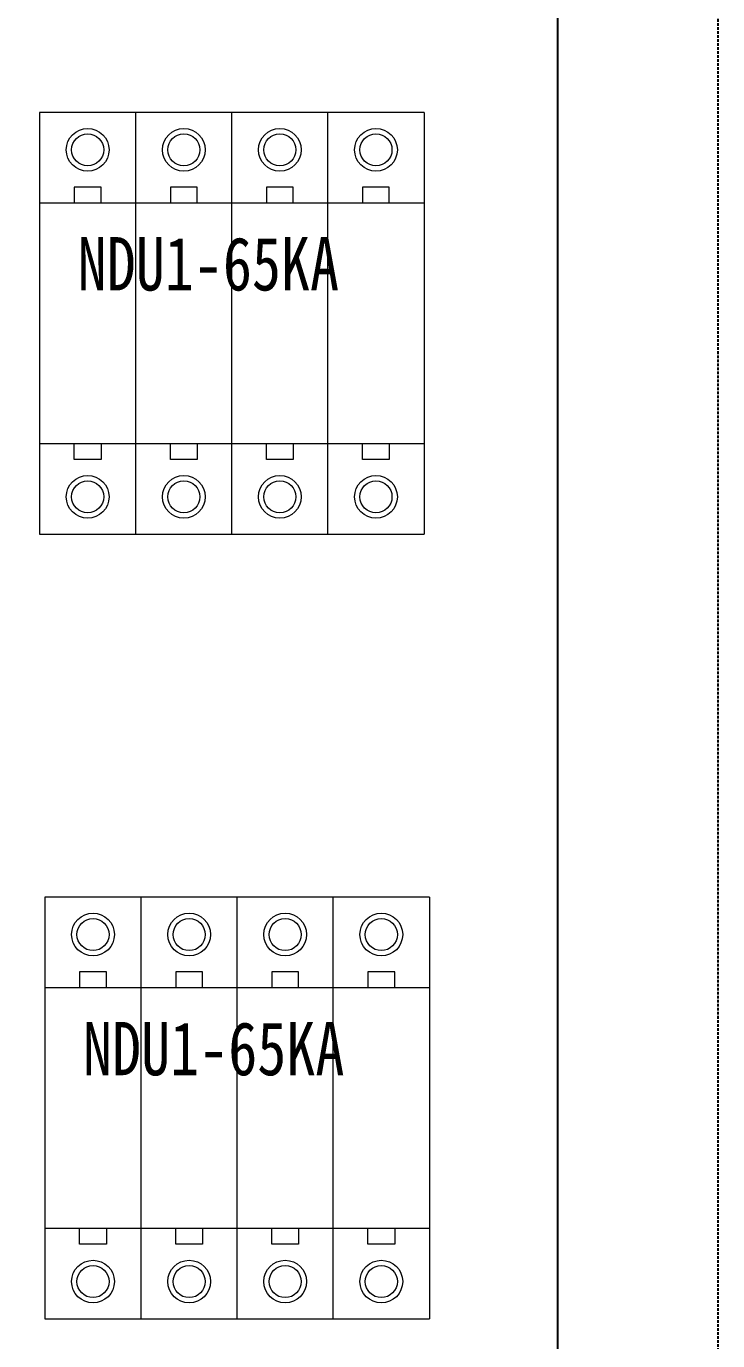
# Model space of a CAD drawing. Extents: x 315723 to 316223, y 281275 to 282075.
# Drawn here: x 316093.6 to 316223.1, y 281435.6 to 281681.9 of the extents above; entities that cross this region are included whole.
import ezdxf

# ---------------------------------------------------------------- set-up
doc = ezdxf.new("R2010")
doc.units = 0
doc.header["$MEASUREMENT"] = 0
doc.linetypes.add('DASHED', pattern=[0.75, 0.5, -0.25])
doc.layers.add('E-UNIV-NOTE', color=6, linetype='Continuous')
doc.layers.add('布置图', color=30, linetype='Continuous')
doc.styles.add('宋体', font='', dxfattribs={"width": 0.8})
doc.styles.get('宋体').set_extended_font_data('NSimSun')

# ---------------------------------------------------------------- blocks, each defined once
blk = doc.blocks.new('Manufacturer上海良信PartName电涌保护器SeriesNDU1ShellFrameLimitingCurrentRemarkPartTypeMinCurrent0MaxCurrent0Poles4PMinPower0MaxPower0LibType3DelFlgfalseUpdateDate2023-01-0100000')
at = {"color": 7, "linetype": 'Continuous', "lineweight": 15}
for p, q in [((-18, 39.5), (-36, 39.5)), ((-36, 39.5), (-36, 22.5)), ((-18, 22.5), (-18, 39.5)), ((36, 39.5), (-18, 39.5)), ((0, 22.5), (0, 39.5)), ((18, 22.5), (18, 39.5)), ((36, 39.5), (36, 22.5)), ((-24.5, 25.5), (-29.5, 25.5)), ((-29.5, 25.5), (-29.5, 22.5)), ((-24.5, 22.5), (-24.5, 25.5)), ((-6.5, 25.5), (-11.5, 25.5)), ((-11.5, 25.5), (-11.5, 22.5)), ((-6.5, 22.5), (-6.5, 25.5)), ((11.5, 25.5), (6.5, 25.5)), ((6.5, 25.5), (6.5, 22.5)), ((11.5, 22.5), (11.5, 25.5)), ((29.5, 25.5), (24.5, 25.5)), ((24.5, 25.5), (24.5, 22.5)), ((29.5, 22.5), (29.5, 25.5)), ((-36, 22.5), (-36, -22.5)), ((-18, 22.5), (-36, 22.5)), ((-18, -22.5), (-18, 22.5)), ((36, 22.5), (-18, 22.5)), ((0, -22.5), (0, 22.5)), ((18, -22.5), (18, 22.5)), ((36, 22.5), (36, -22.5)), ((-36, -22.5), (-18, -22.5)), ((-36, -22.5), (-36, -39.5)), ((-29.5, -25.5), (-29.5, -22.5)), ((-24.5, -22.5), (-24.5, -25.5)), ((-18, -39.5), (-18, -22.5)), ((-18, -22.5), (36, -22.5)), ((-11.5, -25.5), (-11.5, -22.5)), ((-6.5, -22.5), (-6.5, -25.5)), ((0, -39.5), (0, -22.5)), ((6.5, -25.5), (6.5, -22.5)), ((11.5, -22.5), (11.5, -25.5)), ((18, -39.5), (18, -22.5)), ((24.5, -25.5), (24.5, -22.5)), ((29.5, -22.5), (29.5, -25.5)), ((36, -22.5), (36, -39.5)), ((-24.5, -25.5), (-29.5, -25.5)), ((-6.5, -25.5), (-11.5, -25.5)), ((11.5, -25.5), (6.5, -25.5)), ((29.5, -25.5), (24.5, -25.5)), ((-36, -39.5), (-18, -39.5)), ((-18, -39.5), (36, -39.5))]:
    blk.add_line(p, q, dxfattribs=at)
for centre, radius in [((-27, 32.5), 4), ((-27, 32.5), 3), ((-9, 32.5), 4), ((-9, 32.5), 3), ((9, 32.5), 4), ((9, 32.5), 3), ((27, 32.5), 4), ((27, 32.5), 3), ((-27, -32.5), 4), ((-27, -32.5), 3), ((-9, -32.5), 4), ((-9, -32.5), 3), ((9, -32.5), 4), ((9, -32.5), 3), ((27, -32.5), 4), ((27, -32.5), 3)]:
    blk.add_circle(centre, radius, dxfattribs=at)
at = {"layer": 'E-UNIV-NOTE', "style": '宋体', "width": 0.8}
blk.add_text('NDU1-65KA', height=10, dxfattribs=at).set_placement((-28.89, 6.15))

msp = doc.modelspace()

# ---------------------------------------------------------------- linework, layer by layer
at = {"color": 2}
msp.add_lwpolyline([(315753.05, 282024.72), (316193.05, 282024.72), (316193.05, 281324.72), (315753.05, 281324.72)], close=True, dxfattribs=at)
at = {"layer": '布置图', "linetype": 'DASHED'}
msp.add_lwpolyline([(315723.05, 282074.72), (316223.05, 282074.72), (316223.05, 281274.72), (315723.05, 281274.72)], close=True, dxfattribs=at)

# ---------------------------------------------------------------- block references
for p in [(316132.05, 281626.22), (316133.05, 281479.22)]:
    msp.add_blockref('Manufacturer上海良信PartName电涌保护器SeriesNDU1ShellFrameLimitingCurrentRemarkPartTypeMinCurrent0MaxCurrent0Poles4PMinPower0MaxPower0LibType3DelFlgfalseUpdateDate2023-01-0100000', p)

doc.saveas('drawing.dxf')
